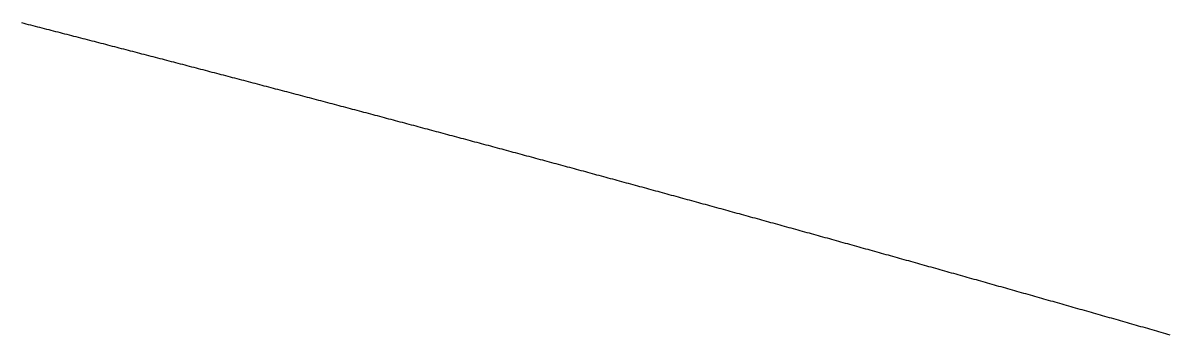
# Model space of a CAD drawing. Extents: x 6805096 to 46905100, y -25788412 to -58651.
# Drawn here: x 34872325 to 38624429, y -25275721 to -24254156 of the extents above; entities that cross this region are included whole.
import ezdxf

# ---------------------------------------------------------------- set-up
doc = ezdxf.new("R2010")
doc.units = 0

msp = doc.modelspace()

# ---------------------------------------------------------------- linework, layer by layer
at = {"layer": 'Layer 1'}
for p, q in [((34876038.325988, -24256064.562912), (34868612.579609, -24254156.234904)), ((34883463.975982, -24257973.296265), (34876038.325988, -24256064.562912)), ((34890889.529573, -24259882.434959), (34883463.975982, -24257973.296265)), ((34898314.986746, -24261791.97899), (34890889.529573, -24259882.434959)), ((34905740.347483, -24263701.928357), (34898314.986746, -24261791.97899)), ((34913165.611768, -24265612.283055), (34905740.347483, -24263701.928357)), ((34920590.779585, -24267523.043083), (34913165.611768, -24265612.283055)), ((34928015.850915, -24269434.208436), (34920590.779585, -24267523.043083)), ((34935440.825744, -24271345.779112), (34928015.850915, -24269434.208436)), ((34942865.704054, -24273257.755108), (34935440.825744, -24271345.779112)), ((34950290.485828, -24275170.13642), (34942865.704054, -24273257.755108)), ((34957715.17105, -24277082.923047), (34950290.485828, -24275170.13642)), ((34965139.759703, -24278996.114984), (34957715.17105, -24277082.923047)), ((34972564.25177, -24280909.712229), (34965139.759703, -24278996.114984)), ((34979988.647235, -24282823.714778), (34972564.25177, -24280909.712229)), ((34987412.94608, -24284738.122629), (34979988.647235, -24282823.714778)), ((34994837.14829, -24286652.935779), (34987412.94608, -24284738.122629)), ((35002261.253848, -24288568.154225), (34994837.14829, -24286652.935779)), ((35009685.262736, -24290483.777963), (35002261.253848, -24288568.154225)), ((35017109.174939, -24292399.806991), (35009685.262736, -24290483.777963)), ((35024532.990438, -24294316.241305), (35017109.174939, -24292399.806991)), ((35031956.709219, -24296233.080903), (35024532.990438, -24294316.241305)), ((35039380.331264, -24298150.325781), (35031956.709219, -24296233.080903)), ((35046803.856556, -24300067.975937), (35039380.331264, -24298150.325781)), ((35054227.285078, -24301986.031368), (35046803.856556, -24300067.975937)), ((35061650.616815, -24303904.49207), (35054227.285078, -24301986.031368)), ((35069073.851748, -24305823.35804), (35061650.616815, -24303904.49207)), ((35076496.989863, -24307742.629276), (35069073.851748, -24305823.35804)), ((35083920.031141, -24309662.305774), (35076496.989863, -24307742.629276)), ((35091342.975566, -24311582.387531), (35083920.031141, -24309662.305774)), ((35098765.823122, -24313502.874545), (35091342.975566, -24311582.387531)), ((35106188.573792, -24315423.766812), (35098765.823122, -24313502.874545)), ((35113611.227558, -24317345.06433), (35106188.573792, -24315423.766812)), ((35121033.784405, -24319266.767095), (35113611.227558, -24317345.06433)), ((35128456.244316, -24321188.875104), (35121033.784405, -24319266.767095)), ((35135878.607274, -24323111.388354), (35128456.244316, -24321188.875104)), ((35143300.873262, -24325034.306843), (35135878.607274, -24323111.388354)), ((35150723.042263, -24326957.630567), (35143300.873262, -24325034.306843)), ((35158145.114261, -24328881.359523), (35150723.042263, -24326957.630567)), ((35165567.08924, -24330805.493708), (35158145.114261, -24328881.359523)), ((35172988.967182, -24332730.033119), (35165567.08924, -24330805.493708)), ((35180410.748071, -24334654.977754), (35172988.967182, -24332730.033119)), ((35187832.43189, -24336580.327608), (35180410.748071, -24334654.977754)), ((35195254.018622, -24338506.08268), (35187832.43189, -24336580.327608)), ((35202675.508251, -24340432.242966), (35195254.018622, -24338506.08268)), ((35210096.90076, -24342358.808463), (35202675.508251, -24340432.242966)), ((35217518.196133, -24344285.779167), (35210096.90076, -24342358.808463)), ((35224939.394352, -24346213.155077), (35217518.196133, -24344285.779167)), ((35232360.4954, -24348140.936189), (35224939.394352, -24346213.155077)), ((35239781.499263, -24350069.1225), (35232360.4954, -24348140.936189)), ((35247202.405921, -24351997.714006), (35239781.499263, -24350069.1225)), ((35254623.21536, -24353926.710706), (35247202.405921, -24351997.714006)), ((35262043.927561, -24355856.112595), (35254623.21536, -24353926.710706)), ((35269464.542509, -24357785.919672), (35262043.927561, -24355856.112595)), ((35276885.060187, -24359716.131932), (35269464.542509, -24357785.919672)), ((35284305.480577, -24361646.749373), (35276885.060187, -24359716.131932)), ((35291725.803664, -24363577.771991), (35284305.480577, -24361646.749373)), ((35299146.029431, -24365509.199785), (35291725.803664, -24363577.771991)), ((35306566.157861, -24367441.03275), (35299146.029431, -24365509.199785)), ((35313986.188937, -24369373.270884), (35306566.157861, -24367441.03275)), ((35321406.122642, -24371305.914184), (35313986.188937, -24369373.270884)), ((35328825.95896, -24373238.962647), (35321406.122642, -24371305.914184)), ((35336245.697875, -24375172.416269), (35328825.95896, -24373238.962647)), ((35343665.339369, -24377106.275048), (35336245.697875, -24375172.416269)), ((35351084.883425, -24379040.53898), (35343665.339369, -24377106.275048)), ((35358504.330028, -24380975.208063), (35351084.883425, -24379040.53898)), ((35365923.67916, -24382910.282294), (35358504.330028, -24380975.208063)), ((35373342.930805, -24384845.761669), (35365923.67916, -24382910.282294)), ((35380762.084945, -24386781.646186), (35373342.930805, -24384845.761669)), ((35388181.141565, -24388717.935841), (35380762.084945, -24386781.646186)), ((35395600.100648, -24390654.630632), (35388181.141565, -24388717.935841)), ((35403018.962176, -24392591.730556), (35395600.100648, -24390654.630632)), ((35410437.726134, -24394529.235608), (35403018.962176, -24392591.730556)), ((35417856.392504, -24396467.145788), (35410437.726134, -24394529.235608)), ((35425274.96127, -24398405.46109), (35417856.392504, -24396467.145788)), ((35432693.432415, -24400344.181513), (35425274.96127, -24398405.46109)), ((35440111.805922, -24402283.307054), (35432693.432415, -24400344.181513)), ((35447530.081775, -24404222.837709), (35440111.805922, -24402283.307054)), ((35454948.259957, -24406162.773475), (35447530.081775, -24404222.837709)), ((35462366.340451, -24408103.114349), (35454948.259957, -24406162.773475)), ((35469784.323241, -24410043.860329), (35462366.340451, -24408103.114349)), ((35477202.20831, -24411985.011411), (35469784.323241, -24410043.860329)), ((35484619.995641, -24413926.567592), (35477202.20831, -24411985.011411)), ((35492037.685217, -24415868.52887), (35484619.995641, -24413926.567592)), ((35499455.277023, -24417810.89524), (35492037.685217, -24415868.52887)), ((35506872.77104, -24419753.666701), (35499455.277023, -24417810.89524)), ((35514290.167253, -24421696.843249), (35506872.77104, -24419753.666701)), ((35521707.465645, -24423640.424881), (35514290.167253, -24421696.843249)), ((35529124.666198, -24425584.411595), (35521707.465645, -24423640.424881)), ((35536541.768897, -24427528.803386), (35529124.666198, -24425584.411595)), ((35543958.773725, -24429473.600253), (35536541.768897, -24427528.803386)), ((35551375.680665, -24431418.802191), (35543958.773725, -24429473.600253)), ((35558792.489699, -24433364.409199), (35551375.680665, -24431418.802191)), ((35566209.200813, -24435310.421272), (35558792.489699, -24433364.409199)), ((35573625.813988, -24437256.838409), (35566209.200813, -24435310.421272)), ((35581042.329208, -24439203.660605), (35573625.813988, -24437256.838409)), ((35588458.746457, -24441150.887859), (35581042.329208, -24439203.660605)), ((35595875.065717, -24443098.520166), (35588458.746457, -24441150.887859)), ((35603291.286973, -24445046.557525), (35595875.065717, -24443098.520166)), ((35610707.410207, -24446994.999931), (35603291.286973, -24445046.557525)), ((35618123.435402, -24448943.847382), (35610707.410207, -24446994.999931)), ((35625539.362543, -24450893.099875), (35618123.435402, -24448943.847382)), ((35632955.191612, -24452842.757407), (35625539.362543, -24450893.099875)), ((35640370.922592, -24454792.819974), (35632955.191612, -24452842.757407)), ((35647786.555467, -24456743.287575), (35640370.922592, -24454792.819974)), ((35655202.09022, -24458694.160205), (35647786.555467, -24456743.287575)), ((35662617.526835, -24460645.437862), (35655202.09022, -24458694.160205)), ((35670032.865295, -24462597.120542), (35662617.526835, -24460645.437862)), ((35677448.105583, -24464549.208244), (35670032.865295, -24462597.120542)), ((35684863.247682, -24466501.700962), (35677448.105583, -24464549.208244)), ((35692278.291576, -24468454.598696), (35684863.247682, -24466501.700962)), ((35699693.237248, -24470407.901441), (35692278.291576, -24468454.598696)), ((35707108.084681, -24472361.609195), (35699693.237248, -24470407.901441)), ((35714522.833858, -24474315.721955), (35707108.084681, -24472361.609195)), ((35721937.484764, -24476270.239717), (35714522.833858, -24474315.721955)), ((35729352.037381, -24478225.162478), (35721937.484764, -24476270.239717)), ((35736766.491692, -24480180.490236), (35729352.037381, -24478225.162478)), ((35744180.847681, -24482136.222988), (35736766.491692, -24480180.490236)), ((35751595.105331, -24484092.36073), (35744180.847681, -24482136.222988)), ((35759009.264626, -24486048.903459), (35751595.105331, -24484092.36073)), ((35766423.325548, -24488005.851173), (35759009.264626, -24486048.903459)), ((35773837.288082, -24489963.203868), (35766423.325548, -24488005.851173)), ((35781251.152209, -24491920.961542), (35773837.288082, -24489963.203868)), ((35788664.917915, -24493879.124191), (35781251.152209, -24491920.961542)), ((35796078.585181, -24495837.691813), (35788664.917915, -24493879.124191)), ((35803492.153991, -24497796.664404), (35796078.585181, -24495837.691813)), ((35810905.624329, -24499756.041961), (35803492.153991, -24497796.664404)), ((35818318.996178, -24501715.824481), (35810905.624329, -24499756.041961)), ((35825732.269521, -24503676.011962), (35818318.996178, -24501715.824481)), ((35833145.444342, -24505636.6044), (35825732.269521, -24503676.011962)), ((35840558.520623, -24507597.601792), (35833145.444342, -24505636.6044)), ((35847971.498348, -24509559.004135), (35840558.520623, -24507597.601792)), ((35855384.377501, -24511520.811427), (35847971.498348, -24509559.004135)), ((35862797.158064, -24513483.023663), (35855384.377501, -24511520.811427)), ((35870209.840021, -24515445.640842), (35862797.158064, -24513483.023663)), ((35877622.423355, -24517408.66296), (35870209.840021, -24515445.640842)), ((35885034.90805, -24519372.090014), (35877622.423355, -24517408.66296)), ((35892447.294089, -24521335.922001), (35885034.90805, -24519372.090014)), ((35899859.581455, -24523300.158918), (35892447.294089, -24521335.922001)), ((35907271.770132, -24525264.800763), (35899859.581455, -24523300.158918)), ((35914683.860102, -24527229.847531), (35907271.770132, -24525264.800763)), ((35922095.85135, -24529195.29922), (35914683.860102, -24527229.847531)), ((35929507.743857, -24531161.155827), (35922095.85135, -24529195.29922)), ((35936919.537609, -24533127.417349), (35929507.743857, -24531161.155827)), ((35944331.232587, -24535094.083783), (35936919.537609, -24533127.417349)), ((35951742.828776, -24537061.155126), (35944331.232587, -24535094.083783)), ((35959154.326158, -24539028.631375), (35951742.828776, -24537061.155126)), ((35966565.724717, -24540996.512527), (35959154.326158, -24539028.631375)), ((35973977.024437, -24542964.798578), (35966565.724717, -24540996.512527)), ((35981388.2253, -24544933.489527), (35973977.024437, -24542964.798578)), ((35988799.327289, -24546902.585369), (35981388.2253, -24544933.489527)), ((35996210.330389, -24548872.086102), (35988799.327289, -24546902.585369)), ((36003621.234582, -24550841.991722), (35996210.330389, -24548872.086102)), ((36011032.039852, -24552812.302228), (36003621.234582, -24550841.991722)), ((36018442.746182, -24554783.017615), (36011032.039852, -24552812.302228)), ((36025853.353555, -24556754.137881), (36018442.746182, -24554783.017615)), ((36033263.861955, -24558725.663022), (36025853.353555, -24556754.137881)), ((36040674.271365, -24560697.593036), (36033263.861955, -24558725.663022)), ((36048084.581768, -24562669.92792), (36040674.271365, -24560697.593036)), ((36055494.793147, -24564642.66767), (36048084.581768, -24562669.92792)), ((36062904.905487, -24566615.812284), (36055494.793147, -24564642.66767)), ((36070314.918769, -24568589.361759), (36062904.905487, -24566615.812284)), ((36077724.832978, -24570563.316091), (36070314.918769, -24568589.361759)), ((36085134.648097, -24572537.675278), (36077724.832978, -24570563.316091)), ((36092544.364109, -24574512.439316), (36085134.648097, -24572537.675278)), ((36099953.980997, -24576487.608202), (36092544.364109, -24574512.439316)), ((36107363.498744, -24578463.181934), (36099953.980997, -24576487.608202)), ((36114772.917335, -24580439.160509), (36107363.498744, -24578463.181934)), ((36122182.236752, -24582415.543922), (36114772.917335, -24580439.160509)), ((36129591.456978, -24584392.332173), (36122182.236752, -24582415.543922)), ((36137000.577998, -24586369.525256), (36129591.456978, -24584392.332173)), ((36144409.599793, -24588347.12317), (36137000.577998, -24586369.525256)), ((36151818.522348, -24590325.125911), (36144409.599793, -24588347.12317)), ((36159227.345646, -24592303.533477), (36151818.522348, -24590325.125911)), ((36166636.06967, -24594282.345864), (36159227.345646, -24592303.533477)), ((36174044.694403, -24596261.563069), (36166636.06967, -24594282.345864)), ((36181453.219829, -24598241.185089), (36174044.694403, -24596261.563069)), ((36188861.645931, -24600221.211922), (36181453.219829, -24598241.185089)), ((36196269.972692, -24602201.643564), (36188861.645931, -24600221.211922)), ((36203678.200095, -24604182.480012), (36196269.972692, -24602201.643564)), ((36211086.328125, -24606163.721263), (36203678.200095, -24604182.480012)), ((36218494.356764, -24608145.367314), (36211086.328125, -24606163.721263)), ((36225902.285995, -24610127.418163), (36218494.356764, -24608145.367314)), ((36233310.115802, -24612109.873805), (36225902.285995, -24610127.418163)), ((36240717.846168, -24614092.734239), (36233310.115802, -24612109.873805)), ((36248125.477077, -24616075.99946), (36240717.846168, -24614092.734239)), ((36255533.008511, -24618059.669467), (36248125.477077, -24616075.99946)), ((36262940.440454, -24620043.744255), (36255533.008511, -24618059.669467)), ((36270347.77289, -24622028.223823), (36262940.440454, -24620043.744255)), ((36277755.005801, -24624013.108167), (36270347.77289, -24622028.223823)), ((36285162.139171, -24625998.397283), (36277755.005801, -24624013.108167)), ((36292569.172984, -24627984.091169), (36285162.139171, -24625998.397283)), ((36299976.107222, -24629970.189823), (36292569.172984, -24627984.091169)), ((36307382.941868, -24631956.69324), (36299976.107222, -24629970.189823)), ((36314789.676907, -24633943.601418), (36307382.941868, -24631956.69324)), ((36322196.312321, -24635930.914354), (36314789.676907, -24633943.601418)), ((36329602.848094, -24637918.632045), (36322196.312321, -24635930.914354)), ((36337009.284209, -24639906.754487), (36329602.848094, -24637918.632045)), ((36344415.62065, -24641895.281678), (36337009.284209, -24639906.754487)), ((36351821.857399, -24643884.213616), (36344415.62065, -24641895.281678)), ((36359227.99444, -24645873.550295), (36351821.857399, -24643884.213616)), ((36366634.031756, -24647863.291715), (36359227.99444, -24645873.550295)), ((36374039.969331, -24649853.437871), (36366634.031756, -24647863.291715)), ((36381445.807147, -24651843.988761), (36374039.969331, -24649853.437871)), ((36388851.545189, -24653834.944381), (36381445.807147, -24651843.988761)), ((36396257.183439, -24655826.304729), (36388851.545189, -24653834.944381)), ((36403662.721881, -24657818.069802), (36396257.183439, -24655826.304729)), ((36411068.160498, -24659810.239596), (36403662.721881, -24657818.069802)), ((36418473.499274, -24661802.814109), (36411068.160498, -24659810.239596)), ((36425878.738191, -24663795.793337), (36418473.499274, -24661802.814109)), ((36433283.877233, -24665789.177278), (36425878.738191, -24663795.793337)), ((36440688.916383, -24667782.965929), (36433283.877233, -24665789.177278)), ((36448093.855625, -24669777.159285), (36440688.916383, -24667782.965929)), ((36455498.694942, -24671771.757346), (36448093.855625, -24669777.159285)), ((36462903.434317, -24673766.760106), (36455498.694942, -24671771.757346)), ((36470308.073733, -24675762.167565), (36462903.434317, -24673766.760106)), ((36477712.613175, -24677757.979717), (36470308.073733, -24675762.167565)), ((36485117.052624, -24679754.196561), (36477712.613175, -24677757.979717)), ((36492521.392065, -24681750.818093), (36485117.052624, -24679754.196561)), ((36499925.63148, -24683747.844311), (36492521.392065, -24681750.818093)), ((36507329.770854, -24685745.275211), (36499925.63148, -24683747.844311)), ((36514733.810169, -24687743.11079), (36507329.770854, -24685745.275211)), ((36522137.749408, -24689741.351045), (36514733.810169, -24687743.11079)), ((36529541.588555, -24691739.995974), (36522137.749408, -24689741.351045)), ((36536945.327594, -24693739.045573), (36529541.588555, -24691739.995974)), ((36544348.966507, -24695738.499839), (36536945.327594, -24693739.045573)), ((36551752.505278, -24697738.358769), (36544348.966507, -24695738.499839)), ((36559155.94389, -24699738.62236), (36551752.505278, -24697738.358769)), ((36566559.282326, -24701739.29061), (36559155.94389, -24699738.62236)), ((36573962.52057, -24703740.363514), (36566559.282326, -24701739.29061)), ((36581365.658605, -24705741.841071), (36573962.52057, -24703740.363514)), ((36588768.696415, -24707743.723277), (36581365.658605, -24705741.841071)), ((36596171.633982, -24709746.010129), (36588768.696415, -24707743.723277)), ((36603574.47129, -24711748.701623), (36596171.633982, -24709746.010129)), ((36610977.208322, -24713751.797758), (36603574.47129, -24711748.701623)), ((36618379.845062, -24715755.29853), (36610977.208322, -24713751.797758)), ((36625782.381493, -24717759.203936), (36618379.845062, -24715755.29853)), ((36633184.817598, -24719763.513972), (36625782.381493, -24717759.203936)), ((36640587.15336, -24721768.228637), (36633184.817598, -24719763.513972)), ((36647989.388763, -24723773.347927), (36640587.15336, -24721768.228637)), ((36655391.52379, -24725778.871838), (36647989.388763, -24723773.347927)), ((36662793.558425, -24727784.800368), (36655391.52379, -24725778.871838)), ((36670195.49265, -24729791.133514), (36662793.558425, -24727784.800368)), ((36677597.326449, -24731797.871273), (36670195.49265, -24729791.133514)), ((36684999.059805, -24733805.013642), (36677597.326449, -24731797.871273)), ((36692400.692702, -24735812.560617), (36684999.059805, -24733805.013642)), ((36699802.225123, -24737820.512196), (36692400.692702, -24735812.560617)), ((36707203.657051, -24739828.868376), (36699802.225123, -24737820.512196)), ((36714604.98847, -24741837.629154), (36707203.657051, -24739828.868376)), ((36722006.219362, -24743846.794526), (36714604.98847, -24741837.629154)), ((36729407.349711, -24745856.36449), (36722006.219362, -24743846.794526)), ((36736808.379501, -24747866.339043), (36729407.349711, -24745856.36449)), ((36744209.308715, -24749876.718181), (36736808.379501, -24747866.339043)), ((36751610.137335, -24751887.501902), (36744209.308715, -24749876.718181)), ((36759010.865346, -24753898.690202), (36751610.137335, -24751887.501902)), ((36766411.49273, -24755910.283079), (36759010.865346, -24753898.690202)), ((36773812.019471, -24757922.28053), (36766411.49273, -24755910.283079)), ((36781212.445553, -24759934.682551), (36773812.019471, -24757922.28053)), ((36788612.770958, -24761947.489139), (36781212.445553, -24759934.682551)), ((36796012.99567, -24763960.700292), (36788612.770958, -24761947.489139)), ((36803413.119672, -24765974.316006), (36796012.99567, -24763960.700292)), ((36810813.142947, -24767988.336279), (36803413.119672, -24765974.316006)), ((36818213.065479, -24770002.761107), (36810813.142947, -24767988.336279)), ((36825612.887251, -24772017.590488), (36818213.065479, -24770002.761107)), ((36833012.608247, -24774032.824418), (36825612.887251, -24772017.590488)), ((36840412.228449, -24776048.462894), (36833012.608247, -24774032.824418)), ((36847811.747841, -24778064.505914), (36840412.228449, -24776048.462894)), ((36855211.166406, -24780080.953474), (36847811.747841, -24778064.505914)), ((36862610.484128, -24782097.805571), (36855211.166406, -24780080.953474)), ((36870009.700989, -24784115.062202), (36862610.484128, -24782097.805571)), ((36877408.816974, -24786132.723365), (36870009.700989, -24784115.062202)), ((36884807.832065, -24788150.789056), (36877408.816974, -24786132.723365)), ((36892206.746246, -24790169.259272), (36884807.832065, -24788150.789056)), ((36899605.5595, -24792188.13401), (36892206.746246, -24790169.259272)), ((36907004.271811, -24794207.413268), (36899605.5595, -24792188.13401)), ((36914402.883161, -24796227.097041), (36907004.271811, -24794207.413268)), ((36921801.393534, -24798247.185328), (36914402.883161, -24796227.097041)), ((36929199.802913, -24800267.678125), (36921801.393534, -24798247.185328)), ((36936598.111282, -24802288.575428), (36929199.802913, -24800267.678125)), ((36943996.318623, -24804309.877236), (36936598.111282, -24802288.575428)), ((36951394.424921, -24806331.583545), (36943996.318623, -24804309.877236)), ((36958792.430159, -24808353.694352), (36951394.424921, -24806331.583545)), ((36966190.334319, -24810376.209654), (36958792.430159, -24808353.694352)), ((36973588.137385, -24812399.129447), (36966190.334319, -24810376.209654)), ((36980985.839341, -24814422.45373), (36973588.137385, -24812399.129447)), ((36988383.440169, -24816446.182499), (36980985.839341, -24814422.45373)), ((36995780.939853, -24818470.31575), (36988383.440169, -24816446.182499)), ((37003178.338377, -24820494.853481), (36995780.939853, -24818470.31575)), ((37010575.635723, -24822519.79569), (37003178.338377, -24820494.853481)), ((37017972.831875, -24824545.142372), (37010575.635723, -24822519.79569)), ((37025369.926816, -24826570.893525), (37017972.831875, -24824545.142372)), ((37032766.92053, -24828597.049145), (37025369.926816, -24826570.893525)), ((37040163.813, -24830623.609231), (37032766.92053, -24828597.049145)), ((37047560.604208, -24832650.573778), (37040163.813, -24830623.609231)), ((37054957.29414, -24834677.942784), (37047560.604208, -24832650.573778)), ((37062353.882776, -24836705.716245), (37054957.29414, -24834677.942784)), ((37069750.370102, -24838733.894159), (37062353.882776, -24836705.716245)), ((37077146.7561, -24840762.476523), (37069750.370102, -24838733.894159)), ((37084543.040754, -24842791.463334), (37077146.7561, -24840762.476523)), ((37091939.224047, -24844820.854588), (37084543.040754, -24842791.463334)), ((37099335.305962, -24846850.650283), (37091939.224047, -24844820.854588)), ((37106731.286482, -24848880.850415), (37099335.305962, -24846850.650283)), ((37114127.165592, -24850911.454982), (37106731.286482, -24848880.850415)), ((37121522.943273, -24852942.46398), (37114127.165592, -24850911.454982)), ((37128918.61951, -24854973.877407), (37121522.943273, -24852942.46398)), ((37136314.194286, -24857005.695259), (37128918.61951, -24854973.877407)), ((37143709.667584, -24859037.917534), (37136314.194286, -24857005.695259)), ((37151105.039387, -24861070.544228), (37143709.667584, -24859037.917534)), ((37158500.309678, -24863103.575339), (37151105.039387, -24861070.544228)), ((37165895.478442, -24865137.010863), (37158500.309678, -24863103.575339)), ((37173290.545661, -24867170.850798), (37165895.478442, -24865137.010863)), ((37180685.511318, -24869205.095139), (37173290.545661, -24867170.850798)), ((37188080.375398, -24871239.743886), (37180685.511318, -24869205.095139)), ((37195475.137882, -24873274.797033), (37188080.375398, -24871239.743886)), ((37202869.798755, -24875310.254579), (37195475.137882, -24873274.797033)), ((37210264.358, -24877346.11652), (37202869.798755, -24875310.254579)), ((37217658.8156, -24879382.382853), (37210264.358, -24877346.11652)), ((37225053.171538, -24881419.053576), (37217658.8156, -24879382.382853)), ((37232447.425798, -24883456.128684), (37225053.171538, -24881419.053576)), ((37239841.578363, -24885493.608176), (37232447.425798, -24883456.128684)), ((37247235.629216, -24887531.492048), (37239841.578363, -24885493.608176)), ((37254629.578341, -24889569.780298), (37247235.629216, -24887531.492048)), ((37262023.425721, -24891608.472921), (37254629.578341, -24889569.780298)), ((37269417.171339, -24893647.569915), (37262023.425721, -24891608.472921)), ((37276810.815178, -24895687.071278), (37269417.171339, -24893647.569915)), ((37284204.357222, -24897726.977006), (37276810.815178, -24895687.071278)), ((37291597.797455, -24899767.287095), (37284204.357222, -24897726.977006)), ((37298991.135858, -24901808.001544), (37291597.797455, -24899767.287095)), ((37306384.372417, -24903849.120348), (37298991.135858, -24901808.001544)), ((37313777.507113, -24905890.643506), (37306384.372417, -24903849.120348)), ((37321170.539931, -24907932.571014), (37313777.507113, -24905890.643506)), ((37328563.470853, -24909974.902868), (37321170.539931, -24907932.571014)), ((37335956.299864, -24912017.639066), (37328563.470853, -24909974.902868)), ((37343349.026945, -24914060.779606), (37335956.299864, -24912017.639066)), ((37350741.652081, -24916104.324483), (37343349.026945, -24914060.779606)), ((37358134.175255, -24918148.273695), (37350741.652081, -24916104.324483)), ((37365526.59645, -24920192.627239), (37358134.175255, -24918148.273695)), ((37372918.91565, -24922237.385111), (37365526.59645, -24920192.627239)), ((37380311.132837, -24924282.54731), (37372918.91565, -24922237.385111)), ((37387703.247995, -24926328.113831), (37380311.132837, -24924282.54731)), ((37395095.261108, -24928374.084672), (37387703.247995, -24926328.113831)), ((37402487.172158, -24930420.459829), (37395095.261108, -24928374.084672)), ((37409878.981129, -24932467.2393), (37402487.172158, -24930420.459829)), ((37417270.688004, -24934514.423082), (37409878.981129, -24932467.2393)), ((37424662.292767, -24936562.011172), (37417270.688004, -24934514.423082)), ((37432053.795401, -24938610.003566), (37424662.292767, -24936562.011172)), ((37439445.195889, -24940658.400262), (37432053.795401, -24938610.003566)), ((37446836.494215, -24942707.201257), (37439445.195889, -24940658.400262)), ((37454227.690361, -24944756.406547), (37446836.494215, -24942707.201257)), ((37461618.784311, -24946806.016129), (37454227.690361, -24944756.406547)), ((37469009.776049, -24948856.030001), (37461618.784311, -24946806.016129)), ((37476400.665557, -24950906.44816), (37469009.776049, -24948856.030001)), ((37483791.45282, -24952957.270602), (37476400.665557, -24950906.44816)), ((37491182.137819, -24955008.497324), (37483791.45282, -24952957.270602)), ((37498572.72054, -24957060.128324), (37491182.137819, -24955008.497324)), ((37505963.200964, -24959112.163599), (37498572.72054, -24957060.128324)), ((37513353.579075, -24961164.603144), (37505963.200964, -24959112.163599)), ((37520743.854857, -24963217.446959), (37513353.579075, -24961164.603144)), ((37528134.028293, -24965270.695038), (37520743.854857, -24963217.446959)), ((37535524.099365, -24967324.34738), (37528134.028293, -24965270.695038)), ((37542914.068058, -24969378.403981), (37535524.099365, -24967324.34738)), ((37550303.934355, -24971432.864838), (37542914.068058, -24969378.403981)), ((37557693.698239, -24973487.729949), (37550303.934355, -24971432.864838)), ((37565083.359693, -24975542.99931), (37557693.698239, -24973487.729949)), ((37572472.918701, -24977598.672918), (37565083.359693, -24975542.99931)), ((37579862.375246, -24979654.75077), (37572472.918701, -24977598.672918)), ((37587251.72931, -24981711.232864), (37579862.375246, -24979654.75077)), ((37594640.980879, -24983768.119196), (37587251.72931, -24981711.232864)), ((37602030.129934, -24985825.409763), (37594640.980879, -24983768.119196)), ((37609419.176459, -24987883.104562), (37602030.129934, -24985825.409763)), ((37616808.120438, -24989941.20359), (37609419.176459, -24987883.104562)), ((37624196.961854, -24991999.706844), (37616808.120438, -24989941.20359)), ((37631585.700689, -24994058.614321), (37624196.961854, -24991999.706844)), ((37638974.336928, -24996117.926018), (37631585.700689, -24994058.614321)), ((37646362.870554, -24998177.641932), (37638974.336928, -24996117.926018)), ((37653751.301549, -25000237.762061), (37646362.870554, -24998177.641932)), ((37661139.629898, -25002298.2864), (37653751.301549, -25000237.762061)), ((37668527.855583, -25004359.214947), (37661139.629898, -25002298.2864)), ((37675915.978589, -25006420.547699), (37668527.855583, -25004359.214947)), ((37683303.998897, -25008482.284653), (37675915.978589, -25006420.547699)), ((37690691.916492, -25010544.425806), (37683303.998897, -25008482.284653)), ((37698079.731356, -25012606.971154), (37690691.916492, -25010544.425806)), ((37705467.443474, -25014669.920696), (37698079.731356, -25012606.971154)), ((37712855.052828, -25016733.274427), (37705467.443474, -25014669.920696)), ((37720242.559401, -25018797.032345), (37712855.052828, -25016733.274427)), ((37727629.963178, -25020861.194447), (37720242.559401, -25018797.032345)), ((37735017.264141, -25022925.76073), (37727629.963178, -25020861.194447)), ((37742404.462273, -25024990.73119), (37735017.264141, -25022925.76073)), ((37749791.557559, -25027056.105826), (37742404.462273, -25024990.73119)), ((37757178.54998, -25029121.884632), (37749791.557559, -25027056.105826)), ((37764565.439521, -25031188.067608), (37757178.54998, -25029121.884632)), ((37771952.226165, -25033254.654749), (37764565.439521, -25031188.067608)), ((37779338.909895, -25035321.646053), (37771952.226165, -25033254.654749)), ((37786725.490695, -25037389.041516), (37779338.909895, -25035321.646053)), ((37794111.968547, -25039456.841136), (37786725.490695, -25037389.041516)), ((37801498.343435, -25041525.04491), (37794111.968547, -25039456.841136)), ((37808884.615342, -25043593.652834), (37801498.343435, -25041525.04491)), ((37816270.784252, -25045662.664905), (37808884.615342, -25043593.652834)), ((37823656.850148, -25047732.081121), (37816270.784252, -25045662.664905)), ((37831042.813013, -25049801.901479), (37823656.850148, -25047732.081121)), ((37838428.67283, -25051872.125975), (37831042.813013, -25049801.901479)), ((37845814.429584, -25053942.754606), (37838428.67283, -25051872.125975)), ((37853200.083256, -25056013.78737), (37845814.429584, -25053942.754606)), ((37860585.633831, -25058085.224263), (37853200.083256, -25056013.78737)), ((37867971.081292, -25060157.065283), (37860585.633831, -25058085.224263)), ((37875356.425622, -25062229.310426), (37867971.081292, -25060157.065283)), ((37882741.666804, -25064301.959689), (37875356.425622, -25062229.310426)), ((37890126.804822, -25066375.01307), (37882741.666804, -25064301.959689)), ((37897511.839658, -25068448.470565), (37890126.804822, -25066375.01307)), ((37904896.771297, -25070522.332171), (37897511.839658, -25068448.470565)), ((37912281.599721, -25072596.597885), (37904896.771297, -25070522.332171)), ((37919666.324915, -25074671.267705), (37912281.599721, -25072596.597885)), ((37927050.94686, -25076746.341626), (37919666.324915, -25074671.267705)), ((37934435.465541, -25078821.819647), (37927050.94686, -25076746.341626)), ((37941819.880941, -25080897.701765), (37934435.465541, -25078821.819647)), ((37949204.193042, -25082973.987975), (37941819.880941, -25080897.701765)), ((37956588.40183, -25085050.678275), (37949204.193042, -25082973.987975)), ((37963972.507285, -25087127.772663), (37956588.40183, -25085050.678275)), ((37971356.509393, -25089205.271134), (37963972.507285, -25087127.772663)), ((37978740.408136, -25091283.173687), (37971356.509393, -25089205.271134)), ((37986124.203498, -25093361.480317), (37978740.408136, -25091283.173687)), ((37993507.895461, -25095440.191023), (37986124.203498, -25093361.480317)), ((38000891.48401, -25097519.305801), (37993507.895461, -25095440.191023)), ((38008274.969127, -25099598.824647), (38000891.48401, -25097519.305801)), ((38015658.350796, -25101678.74756), (38008274.969127, -25099598.824647)), ((38023041.629, -25103759.074535), (38015658.350796, -25101678.74756)), ((38030424.803722, -25105839.80557), (38023041.629, -25103759.074535)), ((38037807.874946, -25107920.940663), (38030424.803722, -25105839.80557)), ((38045190.842655, -25110002.479809), (38037807.874946, -25107920.940663)), ((38052573.706832, -25112084.423005), (38045190.842655, -25110002.479809)), ((38059956.467461, -25114166.77025), (38052573.706832, -25112084.423005)), ((38067339.124525, -25116249.52154), (38059956.467461, -25114166.77025)), ((38074721.678007, -25118332.676871), (38067339.124525, -25116249.52154)), ((38082104.127891, -25120416.236241), (38074721.678007, -25118332.676871)), ((38089486.474159, -25122500.199647), (38082104.127891, -25120416.236241)), ((38096868.716796, -25124584.567085), (38089486.474159, -25122500.199647)), ((38104250.855784, -25126669.338553), (38096868.716796, -25124584.567085)), ((38111632.891106, -25128754.514048), (38104250.855784, -25126669.338553)), ((38119014.822747, -25130840.093567), (38111632.891106, -25128754.514048)), ((38126396.650689, -25132926.077106), (38119014.822747, -25130840.093567)), ((38133778.374916, -25135012.464662), (38126396.650689, -25132926.077106)), ((38141159.99541, -25137099.256234), (38133778.374916, -25135012.464662)), ((38148541.512156, -25139186.451816), (38141159.99541, -25137099.256234)), ((38155922.925137, -25141274.051408), (38148541.512156, -25139186.451816)), ((38163304.234335, -25143362.055005), (38155922.925137, -25141274.051408)), ((38170685.439734, -25145450.462604), (38163304.234335, -25143362.055005)), ((38178066.541318, -25147539.274203), (38170685.439734, -25145450.462604)), ((38185447.53907, -25149628.489798), (38178066.541318, -25147539.274203)), ((38192828.432972, -25151718.109387), (38185447.53907, -25149628.489798)), ((38200209.223009, -25153808.132966), (38192828.432972, -25151718.109387)), ((38207589.909164, -25155898.560532), (38200209.223009, -25153808.132966)), ((38214970.491419, -25157989.392083), (38207589.909164, -25155898.560532)), ((38222350.969759, -25160080.627615), (38214970.491419, -25157989.392083)), ((38229731.344167, -25162172.267126), (38222350.969759, -25160080.627615)), ((38237111.614625, -25164264.310612), (38229731.344167, -25162172.267126)), ((38244491.781117, -25166356.75807), (38237111.614625, -25164264.310612)), ((38251871.843627, -25168449.609497), (38244491.781117, -25166356.75807)), ((38259251.802138, -25170542.864891), (38251871.843627, -25168449.609497)), ((38266631.656633, -25172636.524248), (38259251.802138, -25170542.864891)), ((38274011.407095, -25174730.587565), (38266631.656633, -25172636.524248)), ((38281391.053508, -25176825.054839), (38274011.407095, -25174730.587565)), ((38288770.595855, -25178919.926067), (38281391.053508, -25176825.054839)), ((38296150.034119, -25181015.201247), (38288770.595855, -25178919.926067)), ((38303529.368284, -25183110.880374), (38296150.034119, -25181015.201247)), ((38310908.598333, -25185206.963447), (38303529.368284, -25183110.880374)), ((38318287.724249, -25187303.450462), (38310908.598333, -25185206.963447)), ((38325666.746015, -25189400.341415), (38318287.724249, -25187303.450462)), ((38333045.663615, -25191497.636305), (38325666.746015, -25189400.341415)), ((38340424.477033, -25193595.335128), (38333045.663615, -25191497.636305)), ((38347803.18625, -25195693.437881), (38340424.477033, -25193595.335128)), ((38355181.791252, -25197791.944561), (38347803.18625, -25195693.437881)), ((38362560.29202, -25199890.855164), (38355181.791252, -25197791.944561)), ((38369938.688539, -25201990.169689), (38362560.29202, -25199890.855164)), ((38377316.980791, -25204089.888131), (38369938.688539, -25201990.169689)), ((38384695.168761, -25206190.010489), (38377316.980791, -25204089.888131)), ((38392073.25243, -25208290.536758), (38384695.168761, -25206190.010489)), ((38399451.231784, -25210391.466936), (38392073.25243, -25208290.536758)), ((38406829.106804, -25212492.80102), (38399451.231784, -25210391.466936)), ((38414206.877474, -25214594.539006), (38406829.106804, -25212492.80102)), ((38421584.543777, -25216696.680893), (38414206.877474, -25214594.539006)), ((38428962.105697, -25218799.226676), (38421584.543777, -25216696.680893)), ((38436339.563218, -25220902.176353), (38428962.105697, -25218799.226676)), ((38443716.916322, -25223005.52992), (38436339.563218, -25220902.176353)), ((38451094.164992, -25225109.287376), (38443716.916322, -25223005.52992)), ((38458471.309212, -25227213.448716), (38451094.164992, -25225109.287376)), ((38465848.348966, -25229318.013937), (38458471.309212, -25227213.448716)), ((38473225.284236, -25231422.983037), (38465848.348966, -25229318.013937)), ((38480602.115006, -25233528.356013), (38473225.284236, -25231422.983037)), ((38487978.841259, -25235634.132861), (38480602.115006, -25233528.356013)), ((38495355.462979, -25237740.313579), (38487978.841259, -25235634.132861)), ((38502731.980148, -25239846.898164), (38495355.462979, -25237740.313579)), ((38510108.392751, -25241953.886612), (38502731.980148, -25239846.898164)), ((38517484.70077, -25244061.27892), (38510108.392751, -25241953.886612)), ((38524860.904188, -25246169.075086), (38517484.70077, -25244061.27892)), ((38532237.00299, -25248277.275106), (38524860.904188, -25246169.075086)), ((38539612.997158, -25250385.878978), (38532237.00299, -25248277.275106)), ((38546988.886675, -25252494.886698), (38539612.997158, -25250385.878978)), ((38554364.671525, -25254604.298264), (38546988.886675, -25252494.886698)), ((38561740.351692, -25256714.113672), (38554364.671525, -25254604.298264)), ((38569115.927158, -25258824.332919), (38561740.351692, -25256714.113672)), ((38576491.397907, -25260934.956003), (38569115.927158, -25258824.332919)), ((38583866.763922, -25263045.98292), (38576491.397907, -25260934.956003)), ((38591242.025186, -25265157.413667), (38583866.763922, -25263045.98292)), ((38598617.181683, -25267269.248241), (38591242.025186, -25265157.413667)), ((38605992.233396, -25269381.48664), (38598617.181683, -25267269.248241)), ((38613367.180309, -25271494.12886), (38605992.233396, -25269381.48664)), ((38620742.022404, -25273607.174898), (38613367.180309, -25271494.12886)), ((38628116.759665, -25275720.624751), (38620742.022404, -25273607.174898))]:
    msp.add_line(p, q, dxfattribs=at)

doc.saveas('drawing.dxf')
